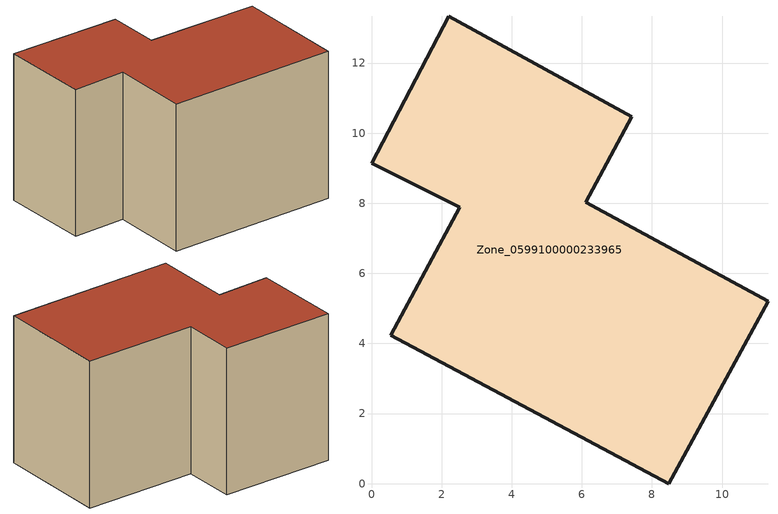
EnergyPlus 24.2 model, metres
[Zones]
Zone_0599100000233965
 floor ground (C_G): 8.48,0 0.54,4.23 2.52,7.88 0,9.15 2.21,13.33 7.43,10.46 6.12,8.02 11.31,5.2 z0
 wall outside (C_F): 0.54,4.23 8.48,0 11.31,5.2 6.12,8.02 7.43,10.46 2.21,13.33 0,9.15 2.52,7.88 0.54,4.23 z0:7.7
 roof outside (C_R): 2.21,13.33 0,9.15 2.52,7.88 0.54,4.23 8.48,0 11.31,5.2 6.12,8.02 7.43,10.46 z7.7
[BUILDING]
Pand.0599100000233965: North Axis=0; Terrain=City; Loads Convergence Tolerance Value=0.04; Temperature Convergence Tolerance Value=0.4; Solar Distribution=FullExterior; Maximum Number of Warmup Days=25; Minimum Number of Warmup Days=1
[Site:Location]
Rotterdam.The.Hague.AP_ZH_NLD Design_Conditions: Latitude=51.96; Longitude=4.45; Time Zone=1; Elevation=-4.5
[SITE:GROUNDTEMPERATURE:BUILDINGSURFACE]
18, 18, 18, 18, 18, 18, 18, 18, 18, 18, 18, 18
[MATERIAL] Thermal Absorptance=0.9; Solar Absorptance=0.7; Visible Absorptance=0.7
Name | Roughness | Thickness | Conductivity | Density | Specific Heat
G.TC.1946 | MediumSmooth | 0.15 | 1 | 540 | 1210
F.TC.1946 | Rough | 0.3 | 0.857143 | 1920 | 840
R.TC.1946 | MediumRough | 0.2 | 0.909091 | 1500 | 1000
[CONSTRUCTION]
C_G: G.TC.1946
C_F: F.TC.1946
C_R: R.TC.1946
[ZONE]
Zone_0599100000233965: Type=1; Multiplier=1; Ceiling Height=Autocalculate; Volume=Autocalculate; Floor Area=autocalculate; Part of Total Floor Area=Yes
[ZONEINFILTRATION:DESIGNFLOWRATE]
Infil_Zone_0599100000233965: Zone or ZoneList or Space or SpaceList=Zone_0599100000233965; Schedule=AlwaysOn; Design Flow Rate Calculation Method=Flow/Area; Flow Rate per Floor Area=0.003; Constant Term Coefficient=1; Temperature Term Coefficient=0; Velocity Term Coefficient=0; Velocity Squared Term Coefficient=0
[HVACTEMPLATE:ZONE:IDEALLOADSAIRSYSTEM]
Zone_0599100000233965: Maximum Heating Supply Air Temperature=50; Minimum Cooling Supply Air Temperature=13; Maximum Heating Supply Air Humidity Ratio=0.0156; Minimum Cooling Supply Air Humidity Ratio=0.0077; Heating Limit=NoLimit; Cooling Limit=NoLimit; Dehumidification Control Type=ConstantSensibleHeatRatio; Cooling Sensible Heat Ratio=0.7; Dehumidification Setpoint=60; Humidification Control Type=None; Humidification Setpoint=30; Outdoor Air Method=None; Outdoor Air Flow Rate per Person=0.00944; Outdoor Air Flow Rate per Zone Floor Area=0; Outdoor Air Flow Rate per Zone=0; Demand Controlled Ventilation Type=None; Outdoor Air Economizer Type=NoEconomizer; Heat Recovery Type=None; Sensible Heat Recovery Effectiveness=0.7; Latent Heat Recovery Effectiveness=0.65
[ZONECONTROL:THERMOSTAT]
ThermostatControl_Zone_0599100000233965: Zone or ZoneList=Zone_0599100000233965; Control Type Schedule=DualSetpointControlType; Control 1=Thermostat_Zone_0599100000233965; Temperature Difference Between Cutout And Setpoint=0
[THERMOSTATSETPOINT:DUALSETPOINT]
Thermostat_Zone_0599100000233965: Heating Setpoint Temperature Schedule=HeatingSetpoint_Zone_0599100000233965; Cooling Setpoint Temperature Schedule=CoolingSetpoint_Zone_0599100000233965
[SCHEDULE:COMPACT]
HeatingSetpoint_Zone_0599100000233965: Through: 12/31, For: AllDays, Until: 24:00, 21
CoolingSetpoint_Zone_0599100000233965: Through: 12/31, For: AllDays, Until: 24:00, 24
DualSetpointControlType: Through: 12/31, For: AllDays, Until: 24:00, 4
AlwaysOn: Through: 12/31, For: AllDays, Until: 24:00, 1
